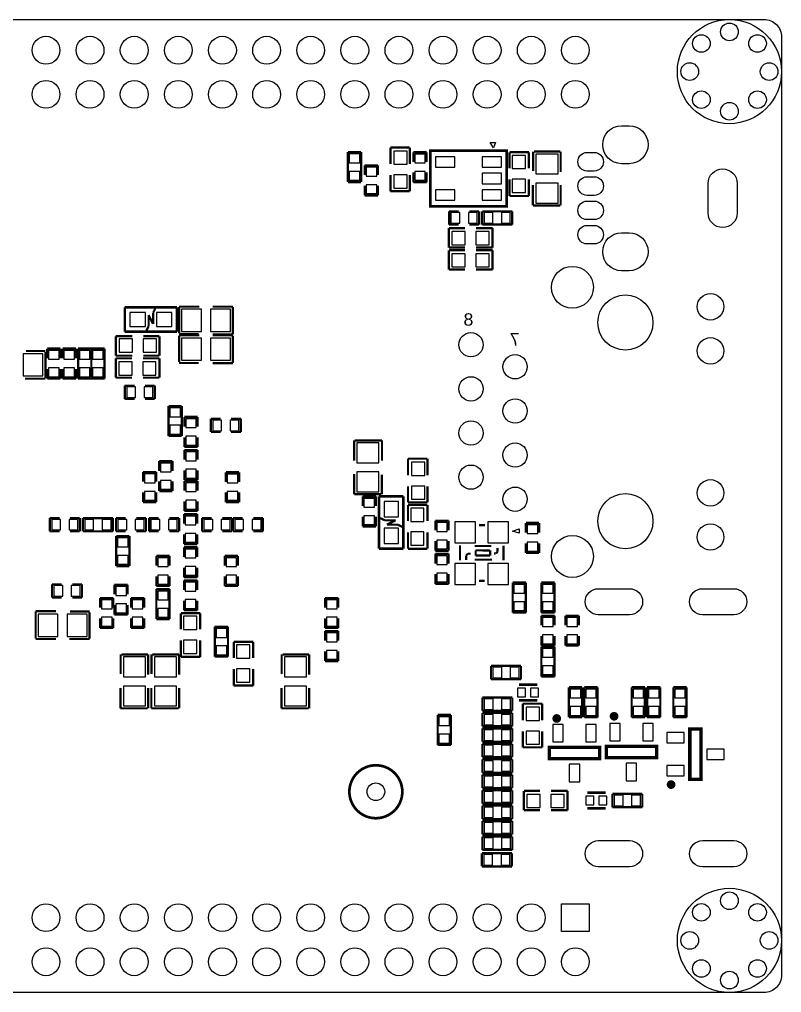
# Model space of a CAD drawing. Extents: x -5.3 to 80, y 0 to 56.
# Drawn here: x 36.1 to 80, y 0 to 56 of the extents above; entities that cross this region are included whole.
import ezdxf

# ---------------------------------------------------------------- set-up
doc = ezdxf.new("R2010")
doc.units = 0
for name, color, linetype in [('BG_OUTLINE', 211, 'CONTINUOUS'), ('PG_SILKSCREEN_BOTTOM', 30, 'CONTINUOUS'), ('PIN_BOTTOM', 30, 'CONTINUOUS')]:
    doc.layers.add(name, color=color, linetype=linetype)

msp = doc.modelspace()

# ---------------------------------------------------------------- linework, layer by layer
at = {"layer": 'BG_OUTLINE'}
msp.add_lwpolyline([(0, 1), (0, 55, -0.414214), (1, 56), (79, 56, -0.414214), (80, 55), (80, 1, -0.414214), (79, 0), (1, 0, -0.414214)], format="xyb", close=True, dxfattribs=at)
at = {"layer": 'PG_SILKSCREEN_BOTTOM'}
for points in [[(63.423, 48.618), (63.223, 48.918), (63.523, 48.918)], [(64.516, 26.5599), (64.897, 26.6869), (64.897, 26.4329)]]:
    msp.add_lwpolyline(points, close=True, dxfattribs=at)
for points, const_width in [([(55.0301, 46.6423), (55.0301, 48.3695)], 0.127), ([(55.0301, 48.3695), (55.7921, 48.3695)], 0.127), ([(55.7921, 48.3695), (55.7921, 46.6423)], 0.127), ([(58.5978, 48.6283), (57.4802, 48.6283)], 0.127), ([(57.4802, 48.6283), (57.4802, 47.6758)], 0.127), ([(58.5978, 47.6758), (58.5978, 48.6283)], 0.127), ([(58.801, 48.3616), (59.563, 48.3616)], 0.127), ([(58.801, 47.8028), (58.801, 48.3616)], 0.127), ([(59.563, 48.3616), (59.563, 47.8028)], 0.127), ([(64.176, 45.247), (64.176, 48.447), (59.776, 48.447), (59.776, 45.247), (64.176, 45.247)], 0.15), ([(64.3382, 47.4312), (64.3382, 48.3583)], 0.127), ([(64.3382, 48.3583), (65.4558, 48.3583)], 0.127), ([(65.4558, 48.3583), (65.4558, 47.4312)], 0.127), ([(65.6971, 47.2788), (65.6971, 48.3964)], 0.127), ([(65.7479, 48.3964), (67.2719, 48.3964)], 0.127), ([(67.2846, 48.3964), (67.2846, 47.228)], 0.127), ([(56.007, 47.5996), (56.769, 47.5996)], 0.127), ([(56.007, 47.0408), (56.007, 47.5996)], 0.127), ([(56.769, 47.5996), (56.769, 47.0408)], 0.127), ([(57.4802, 46.1137), (57.4802, 47.0408)], 0.127), ([(58.5978, 47.0408), (58.5978, 46.1137)], 0.127), ([(58.801, 46.6344), (58.801, 47.1932)], 0.127), ([(59.563, 47.1932), (59.563, 46.6344)], 0.127), ([(55.7921, 46.6423), (55.0301, 46.6423)], 0.127), ([(56.007, 45.8724), (56.007, 46.4312)], 0.127), ([(56.769, 46.4312), (56.769, 45.8724)], 0.127), ([(59.563, 46.6344), (58.801, 46.6344)], 0.127), ([(64.3382, 46.7962), (64.3382, 45.8437)], 0.127), ([(65.4558, 45.8437), (65.4558, 46.7962)], 0.127), ([(65.6844, 46.466), (65.6844, 45.2976)], 0.127), ([(67.2846, 45.2976), (67.2846, 46.466)], 0.127), ([(56.769, 45.8724), (56.007, 45.8724)], 0.127), ([(58.5978, 46.1137), (57.4802, 46.1137)], 0.127), ([(64.3382, 45.8437), (65.4558, 45.8437)], 0.127), ([(65.6844, 45.2976), (67.2592, 45.2976)], 0.127), ([(60.8584, 44.196), (60.8584, 44.958)], 0.127), ([(60.8584, 44.958), (61.4172, 44.958)], 0.127), ([(62.0268, 44.958), (62.5856, 44.958)], 0.127), ([(62.5856, 44.958), (62.5856, 44.196)], 0.127), ([(62.7634, 44.196), (62.7634, 44.958)], 0.127), ([(62.7634, 44.958), (64.4906, 44.958)], 0.127), ([(64.4906, 44.958), (64.4906, 44.196)], 0.127), ([(61.4172, 44.196), (60.8584, 44.196)], 0.127), ([(62.5856, 44.196), (62.0268, 44.196)], 0.127), ([(64.4906, 44.196), (62.7634, 44.196)], 0.127), ([(60.8457, 42.8752), (60.8457, 43.9928)], 0.127), ([(60.8457, 43.9928), (61.7728, 43.9928)], 0.127), ([(63.3603, 43.9928), (62.4078, 43.9928)], 0.127), ([(63.3603, 42.8752), (63.3603, 43.9928)], 0.127), ([(61.7728, 42.8752), (60.8457, 42.8752)], 0.127), ([(60.8457, 41.6052), (60.8457, 42.7228)], 0.127), ([(60.8457, 42.7228), (61.7728, 42.7228)], 0.127), ([(62.4078, 42.8752), (63.3603, 42.8752)], 0.127), ([(63.3603, 42.7228), (62.4078, 42.7228)], 0.127), ([(63.3603, 41.6052), (63.3603, 42.7228)], 0.127), ([(61.7728, 41.6052), (60.8457, 41.6052)], 0.127), ([(62.4078, 41.6052), (63.3603, 41.6052)], 0.127), ([(45.188, 39.435), (42.188, 39.435)], 0.15), ([(42.188, 39.435), (42.188, 38.035)], 0.15), ([(43.942, 39.37), (43.815, 39.116)], 0.127), ([(45.188, 38.035), (45.188, 39.435)], 0.15), ([(45.3136, 39.4716), (46.482, 39.4716)], 0.127), ([(45.3136, 37.9349), (45.3136, 39.4589)], 0.127), ([(48.4124, 39.4716), (47.244, 39.4716)], 0.127), ([(48.4124, 37.8714), (48.4124, 39.4462)], 0.127), ([(43.561, 38.989), (43.561, 38.354)], 0.127), ([(43.815, 38.481), (43.561, 38.989)], 0.127), ([(43.815, 39.116), (43.815, 38.481)], 0.127), ([(42.188, 38.035), (45.188, 38.035)], 0.15), ([(43.561, 38.354), (43.434, 38.1)], 0.127), ([(42.6212, 37.7698), (41.6687, 37.7698)], 0.127), ([(41.6687, 37.7698), (41.6687, 36.6522)], 0.127), ([(43.2562, 37.7698), (44.1833, 37.7698)], 0.127), ([(44.1833, 37.7698), (44.1833, 36.6522)], 0.127), ([(46.4312, 37.8841), (45.3136, 37.8841)], 0.127), ([(45.3136, 37.8206), (46.482, 37.8206)], 0.127), ([(45.3136, 36.2839), (45.3136, 37.8079)], 0.127), ([(47.244, 37.8714), (48.4124, 37.8714)], 0.127), ([(48.4124, 37.8206), (47.244, 37.8206)], 0.127), ([(48.4124, 36.2204), (48.4124, 37.7952)], 0.127), ([(36.4998, 36.9189), (37.6174, 36.9189)], 0.127), ([(37.719, 37.0586), (38.481, 37.0586)], 0.127), ([(37.719, 36.4998), (37.719, 37.0586)], 0.127), ([(38.481, 37.0586), (38.481, 36.4998)], 0.127), ([(38.608, 37.0586), (39.37, 37.0586)], 0.127), ([(38.608, 36.4998), (38.608, 37.0586)], 0.127), ([(39.37, 37.0586), (39.37, 36.4998)], 0.127), ([(39.497, 37.0586), (40.259, 37.0586)], 0.127), ([(39.497, 35.3314), (39.497, 37.0586)], 0.127), ([(40.259, 37.0586), (41.021, 37.0586)], 0.127), ([(40.259, 35.3314), (40.259, 37.0586)], 0.127), ([(40.259, 37.0586), (40.259, 35.3314)], 0.127), ([(41.021, 37.0586), (41.021, 35.3314)], 0.127), ([(37.6174, 36.8681), (37.6174, 35.3441)], 0.127), ([(41.6687, 36.6522), (42.6212, 36.6522)], 0.127), ([(41.6687, 35.3822), (41.6687, 36.4998)], 0.127), ([(41.6687, 36.4998), (42.5958, 36.4998)], 0.127), ([(44.1833, 36.4998), (43.2308, 36.4998)], 0.127), ([(44.1833, 36.6522), (43.2562, 36.6522)], 0.127), ([(44.1833, 35.3822), (44.1833, 36.4998)], 0.127), ([(37.719, 35.3314), (37.719, 35.8902)], 0.127), ([(38.481, 35.8902), (38.481, 35.3314)], 0.127), ([(38.608, 35.3314), (38.608, 35.8902)], 0.127), ([(39.37, 35.8902), (39.37, 35.3314)], 0.127), ([(46.4312, 36.2331), (45.3136, 36.2331)], 0.127), ([(47.244, 36.2204), (48.4124, 36.2204)], 0.127), ([(37.6174, 35.3314), (36.449, 35.3314)], 0.127), ([(38.481, 35.3314), (37.719, 35.3314)], 0.127), ([(39.37, 35.3314), (38.608, 35.3314)], 0.127), ([(40.259, 35.3314), (39.497, 35.3314)], 0.127), ([(41.021, 35.3314), (40.259, 35.3314)], 0.127), ([(42.5958, 35.3822), (41.6687, 35.3822)], 0.127), ([(43.2308, 35.3822), (44.1833, 35.3822)], 0.127), ([(42.1894, 34.163), (42.1894, 34.925)], 0.127), ([(42.1894, 34.925), (42.7482, 34.925)], 0.127), ([(43.3578, 34.925), (43.9166, 34.925)], 0.127), ([(43.9166, 34.925), (43.9166, 34.163)], 0.127), ([(42.7482, 34.163), (42.1894, 34.163)], 0.127), ([(43.9166, 34.163), (43.3578, 34.163)], 0.127), ([(44.704, 33.7566), (45.466, 33.7566)], 0.127), ([(44.704, 32.0294), (44.704, 33.7566)], 0.127), ([(45.466, 33.7566), (45.466, 32.0294)], 0.127), ([(45.617, 33.1276), (46.379, 33.1276)], 0.127), ([(45.617, 32.5688), (45.617, 33.1276)], 0.127), ([(46.379, 33.1276), (46.379, 32.5688)], 0.127), ([(47.1424, 32.258), (47.1424, 33.02)], 0.127), ([(47.1424, 33.02), (47.7012, 33.02)], 0.127), ([(48.3108, 33.02), (48.8696, 33.02)], 0.127), ([(48.8696, 33.02), (48.8696, 32.258)], 0.127), ([(45.466, 32.0294), (44.704, 32.0294)], 0.127), ([(45.617, 31.4004), (45.617, 31.9592)], 0.127), ([(46.379, 31.9592), (46.379, 31.4004)], 0.127), ([(47.7012, 32.258), (47.1424, 32.258)], 0.127), ([(48.8696, 32.258), (48.3108, 32.258)], 0.127), ([(46.379, 31.4004), (45.617, 31.4004)], 0.127), ([(55.3974, 31.7754), (55.3974, 30.607)], 0.127), ([(56.9976, 31.7754), (55.4228, 31.7754)], 0.127), ([(56.9976, 30.607), (56.9976, 31.7754)], 0.127), ([(45.617, 31.2226), (46.379, 31.2226)], 0.127), ([(45.617, 30.6638), (45.617, 31.2226)], 0.127), ([(46.379, 31.2226), (46.379, 30.6638)], 0.127), ([(44.169, 30.5816), (44.931, 30.5816)], 0.127), ([(44.169, 30.0228), (44.169, 30.5816)], 0.127), ([(44.931, 30.5816), (44.931, 30.0228)], 0.127), ([(59.6138, 30.7213), (58.4962, 30.7213)], 0.127), ([(58.4962, 30.7213), (58.4962, 29.7688)], 0.127), ([(59.6138, 29.7688), (59.6138, 30.7213)], 0.127), ([(43.242, 29.9526), (44.004, 29.9526)], 0.127), ([(43.242, 29.3938), (43.242, 29.9526)], 0.127), ([(44.004, 29.9526), (44.004, 29.3938)], 0.127), ([(45.617, 29.4954), (45.617, 30.0542)], 0.127), ([(46.379, 30.0542), (46.379, 29.4954)], 0.127), ([(48.006, 29.9466), (48.768, 29.9466)], 0.127), ([(48.006, 29.3878), (48.006, 29.9466)], 0.127), ([(48.768, 29.9466), (48.768, 29.3878)], 0.127), ([(55.3974, 28.6766), (55.3974, 29.845)], 0.127), ([(56.9849, 29.7942), (56.9849, 28.6766)], 0.127), ([(44.169, 28.8544), (44.169, 29.4132)], 0.127), ([(44.931, 29.4132), (44.931, 28.8544)], 0.127), ([(46.379, 29.4954), (45.617, 29.4954)], 0.127), ([(45.617, 29.4446), (46.379, 29.4446)], 0.127), ([(45.617, 28.8858), (45.617, 29.4446)], 0.127), ([(46.379, 29.4446), (46.379, 28.8858)], 0.127), ([(58.4962, 28.2067), (58.4962, 29.1338)], 0.127), ([(59.6138, 29.1338), (59.6138, 28.2067)], 0.127), ([(43.242, 28.2254), (43.242, 28.7842)], 0.127), ([(44.004, 28.7842), (44.004, 28.2254)], 0.127), ([(44.931, 28.8544), (44.169, 28.8544)], 0.127), ([(48.006, 28.2194), (48.006, 28.7782)], 0.127), ([(48.768, 28.7782), (48.768, 28.2194)], 0.127), ([(56.9341, 28.6766), (55.4101, 28.6766)], 0.127), ([(55.88, 28.5496), (56.642, 28.5496)], 0.127), ([(55.88, 27.9908), (55.88, 28.5496)], 0.127), ([(56.642, 28.5496), (56.642, 27.9908)], 0.127), ([(56.831, 28.551), (56.831, 25.551)], 0.15), ([(58.231, 28.551), (56.831, 28.551)], 0.15), ([(58.231, 25.551), (58.231, 28.551)], 0.15), ([(44.004, 28.2254), (43.242, 28.2254)], 0.127), ([(45.617, 27.7174), (45.617, 28.2762)], 0.127), ([(46.379, 28.2762), (46.379, 27.7174)], 0.127), ([(48.768, 28.2194), (48.006, 28.2194)], 0.127), ([(59.6138, 28.2067), (58.4962, 28.2067)], 0.127), ([(58.4962, 27.1272), (58.4962, 28.0543)], 0.127), ([(58.4962, 28.0543), (59.6138, 28.0543)], 0.127), ([(59.6138, 28.0543), (59.6138, 27.1272)], 0.127), ([(45.593, 27.5336), (46.355, 27.5336)], 0.127), ([(45.593, 26.9748), (45.593, 27.5336)], 0.127), ([(46.379, 27.7174), (45.617, 27.7174)], 0.127), ([(46.355, 27.5336), (46.355, 26.9748)], 0.127), ([(55.88, 26.8224), (55.88, 27.3812)], 0.127), ([(56.642, 27.3812), (56.642, 26.8224)], 0.127), ([(37.8714, 26.543), (37.8714, 27.305)], 0.127), ([(37.8714, 27.305), (38.4302, 27.305)], 0.127), ([(39.0398, 27.305), (39.5986, 27.305)], 0.127), ([(39.5986, 27.305), (39.5986, 26.543)], 0.127), ([(39.7764, 26.543), (39.7764, 27.305)], 0.127), ([(39.7764, 27.305), (41.5036, 27.305)], 0.127), ([(41.5036, 27.305), (41.5036, 26.543)], 0.127), ([(41.6814, 26.543), (41.6814, 27.305)], 0.127), ([(41.6814, 27.305), (42.2402, 27.305)], 0.127), ([(42.8498, 27.305), (43.4086, 27.305)], 0.127), ([(43.4086, 27.305), (43.4086, 26.543)], 0.127), ([(43.5864, 26.543), (43.5864, 27.305)], 0.127), ([(43.5864, 27.305), (44.1452, 27.305)], 0.127), ([(44.7548, 27.305), (45.3136, 27.305)], 0.127), ([(45.3136, 27.305), (45.3136, 26.543)], 0.127), ([(46.6344, 26.543), (46.6344, 27.305)], 0.127), ([(46.6344, 27.305), (47.1932, 27.305)], 0.127), ([(47.8028, 27.305), (48.3616, 27.305)], 0.127), ([(48.3616, 27.305), (48.3616, 26.543)], 0.127), ([(48.4124, 26.543), (48.4124, 27.305)], 0.127), ([(48.4124, 27.305), (48.9712, 27.305)], 0.127), ([(49.5808, 27.305), (50.1396, 27.305)], 0.127), ([(50.1396, 27.305), (50.1396, 26.543)], 0.127), ([(56.642, 26.8224), (55.88, 26.8224)], 0.127), ([(56.896, 27.305), (57.15, 27.178)], 0.127), ([(57.15, 27.178), (57.785, 27.178)], 0.127), ([(57.785, 27.178), (57.277, 26.924)], 0.127), ([(57.277, 26.924), (57.912, 26.924)], 0.127), ([(57.912, 26.924), (58.166, 26.797)], 0.127), ([(60.071, 27.1526), (60.833, 27.1526)], 0.127), ([(60.071, 26.5938), (60.071, 27.1526)], 0.127), ([(60.833, 27.1526), (60.833, 26.5938)], 0.127), ([(62.9181, 26.9), (62.5879, 26.9)], 0.127), ([(65.278, 27.0256), (66.04, 27.0256)], 0.127), ([(65.278, 26.4668), (65.278, 27.0256)], 0.127), ([(66.04, 27.0256), (66.04, 26.4668)], 0.127), ([(38.4302, 26.543), (37.8714, 26.543)], 0.127), ([(39.5986, 26.543), (39.0398, 26.543)], 0.127), ([(41.5036, 26.543), (39.7764, 26.543)], 0.127), ([(42.2402, 26.543), (41.6814, 26.543)], 0.127), ([(41.6926, 26.2696), (42.4546, 26.2696)], 0.127), ([(41.6926, 24.5424), (41.6926, 26.2696)], 0.127), ([(42.4546, 26.2696), (42.4546, 24.5424)], 0.127), ([(43.4086, 26.543), (42.8498, 26.543)], 0.127), ([(44.1452, 26.543), (43.5864, 26.543)], 0.127), ([(45.3136, 26.543), (44.7548, 26.543)], 0.127), ([(45.593, 25.8064), (45.593, 26.3652)], 0.127), ([(46.355, 26.3652), (46.355, 25.8064)], 0.127), ([(47.1932, 26.543), (46.6344, 26.543)], 0.127), ([(48.3616, 26.543), (47.8028, 26.543)], 0.127), ([(48.9712, 26.543), (48.4124, 26.543)], 0.127), ([(50.1396, 26.543), (49.5808, 26.543)], 0.127), ([(58.4962, 26.4922), (58.4962, 25.5397)], 0.127), ([(59.6138, 25.5397), (59.6138, 26.4922)], 0.127), ([(46.355, 25.8064), (45.593, 25.8064)], 0.127), ([(60.071, 25.4254), (60.071, 25.9842)], 0.127), ([(60.833, 25.9842), (60.833, 25.4254)], 0.127), ([(61.4881, 25.7298), (61.4881, 24.8698)], 0.127), ([(63.2981, 25.6999), (62.328, 25.6999)], 0.127), ([(63.9879, 25.71), (63.9879, 24.8799)], 0.127), ([(65.278, 25.2984), (65.278, 25.8572)], 0.127), ([(66.04, 25.8572), (66.04, 25.2984)], 0.127), ([(45.593, 25.6286), (46.355, 25.6286)], 0.127), ([(45.593, 25.0698), (45.593, 25.6286)], 0.127), ([(46.355, 25.6286), (46.355, 25.0698)], 0.127), ([(56.831, 25.551), (58.231, 25.551)], 0.15), ([(58.4962, 25.5397), (59.6138, 25.5397)], 0.127), ([(60.833, 25.4254), (60.071, 25.4254)], 0.127), ([(60.071, 25.2476), (60.833, 25.2476)], 0.127), ([(60.071, 24.6888), (60.071, 25.2476)], 0.127), ([(60.833, 25.2476), (60.833, 24.6888)], 0.127), ([(61.9481, 25.2599), (61.8381, 25.1499)], 0.127), ([(61.8381, 25.1499), (61.8381, 24.8899)], 0.127), ([(62.0979, 25.2599), (61.9481, 25.2599)], 0.127), ([(62.388, 25.1499), (62.388, 25.4499)], 0.127), ([(62.388, 25.4499), (63.2181, 25.44)], 0.127), ([(63.2181, 25.1499), (62.388, 25.1499)], 0.127), ([(63.2181, 25.44), (63.2181, 25.1499)], 0.127), ([(63.548, 25.2698), (63.438, 25.2698)], 0.127), ([(63.6481, 25.3699), (63.548, 25.2698)], 0.127), ([(63.6481, 25.5899), (63.6481, 25.3699)], 0.127), ([(66.04, 25.2984), (65.278, 25.2984)], 0.127), ([(44.004, 25.1266), (44.766, 25.1266)], 0.127), ([(44.004, 24.5678), (44.004, 25.1266)], 0.127), ([(44.766, 25.1266), (44.766, 24.5678)], 0.127), ([(47.941, 25.1266), (48.703, 25.1266)], 0.127), ([(47.941, 24.5678), (47.941, 25.1266)], 0.127), ([(48.703, 25.1266), (48.703, 24.5678)], 0.127), ([(63.328, 24.9099), (62.338, 24.9099)], 0.127), ([(42.4546, 24.5424), (41.6926, 24.5424)], 0.127), ([(45.593, 23.9014), (45.593, 24.4602)], 0.127), ([(46.355, 24.4602), (46.355, 23.9014)], 0.127), ([(60.071, 23.5204), (60.071, 24.0792)], 0.127), ([(60.833, 24.0792), (60.833, 23.5204)], 0.127), ([(37.9984, 22.733), (37.9984, 23.495)], 0.127), ([(37.9984, 23.495), (38.5572, 23.495)], 0.127), ([(39.1668, 23.495), (39.7256, 23.495)], 0.127), ([(39.7256, 23.495), (39.7256, 22.733)], 0.127), ([(41.591, 23.4756), (42.353, 23.4756)], 0.127), ([(41.591, 22.9168), (41.591, 23.4756)], 0.127), ([(42.353, 23.4756), (42.353, 22.9168)], 0.127), ([(44.004, 23.3994), (44.004, 23.9582)], 0.127), ([(44.766, 23.9582), (44.766, 23.3994)], 0.127), ([(46.355, 23.9014), (45.593, 23.9014)], 0.127), ([(45.593, 23.7236), (46.355, 23.7236)], 0.127), ([(45.593, 23.1648), (45.593, 23.7236)], 0.127), ([(46.355, 23.7236), (46.355, 23.1648)], 0.127), ([(47.941, 23.3994), (47.941, 23.9582)], 0.127), ([(48.703, 23.9582), (48.703, 23.3994)], 0.127), ([(60.833, 23.5204), (60.071, 23.5204)], 0.127), ([(62.9079, 23.69), (62.5879, 23.69)], 0.127), ([(64.516, 23.5966), (65.278, 23.5966)], 0.127), ([(64.516, 21.8694), (64.516, 23.5966)], 0.127), ([(65.278, 23.5966), (65.278, 21.8694)], 0.127), ([(66.167, 21.8694), (66.167, 23.5966)], 0.127), ([(66.167, 23.5966), (66.929, 23.5966)], 0.127), ([(66.929, 23.5966), (66.929, 21.8694)], 0.127), ([(44.766, 23.3994), (44.004, 23.3994)], 0.127), ([(44.004, 23.2156), (44.766, 23.2156)], 0.127), ([(44.004, 21.4884), (44.004, 23.2156)], 0.127), ([(44.766, 23.2156), (44.766, 21.4884)], 0.127), ([(48.703, 23.3994), (47.941, 23.3994)], 0.127), ([(38.5572, 22.733), (37.9984, 22.733)], 0.127), ([(39.7256, 22.733), (39.1668, 22.733)], 0.127), ([(40.767, 22.7076), (41.529, 22.7076)], 0.127), ([(40.767, 22.1488), (40.767, 22.7076)], 0.127), ([(41.529, 22.7076), (41.529, 22.1488)], 0.127), ([(42.545, 22.7076), (43.307, 22.7076)], 0.127), ([(42.545, 22.1488), (42.545, 22.7076)], 0.127), ([(43.307, 22.7076), (43.307, 22.1488)], 0.127), ([(45.593, 21.9964), (45.593, 22.5552)], 0.127), ([(46.355, 22.5552), (46.355, 21.9964)], 0.127), ([(53.721, 22.7076), (54.483, 22.7076)], 0.127), ([(53.721, 22.1488), (53.721, 22.7076)], 0.127), ([(54.483, 22.7076), (54.483, 22.1488)], 0.127), ([(37.0586, 21.9456), (37.0586, 20.3708)], 0.127), ([(38.227, 21.9456), (37.0586, 21.9456)], 0.127), ([(39.0398, 21.9329), (40.1574, 21.9329)], 0.127), ([(40.1574, 21.8821), (40.1574, 20.3581)], 0.127), ([(41.591, 21.7484), (41.591, 22.3072)], 0.127), ([(42.353, 22.3072), (42.353, 21.7484)], 0.127), ([(45.4152, 20.9042), (45.4152, 21.8313)], 0.127), ([(45.4152, 21.8313), (46.5328, 21.8313)], 0.127), ([(46.355, 21.9964), (45.593, 21.9964)], 0.127), ([(46.5328, 21.8313), (46.5328, 20.9042)], 0.127), ([(65.278, 21.8694), (64.516, 21.8694)], 0.127), ([(66.929, 21.8694), (66.167, 21.8694)], 0.127), ([(40.767, 20.9804), (40.767, 21.5392)], 0.127), ([(41.529, 21.5392), (41.529, 20.9804)], 0.127), ([(42.353, 21.7484), (41.591, 21.7484)], 0.127), ([(42.545, 20.9804), (42.545, 21.5392)], 0.127), ([(43.307, 21.5392), (43.307, 20.9804)], 0.127), ([(44.766, 21.4884), (44.004, 21.4884)], 0.127), ([(53.721, 20.9804), (53.721, 21.5392)], 0.127), ([(54.483, 21.5392), (54.483, 20.9804)], 0.127), ([(66.167, 21.6916), (66.929, 21.6916)], 0.127), ([(66.167, 21.1328), (66.167, 21.6916)], 0.127), ([(66.929, 21.6916), (66.929, 21.1328)], 0.127), ([(67.564, 21.6916), (68.326, 21.6916)], 0.127), ([(67.564, 21.1328), (67.564, 21.6916)], 0.127), ([(68.326, 21.6916), (68.326, 21.1328)], 0.127), ([(41.529, 20.9804), (40.767, 20.9804)], 0.127), ([(43.307, 20.9804), (42.545, 20.9804)], 0.127), ([(47.371, 19.3294), (47.371, 21.0566)], 0.127), ([(47.371, 21.0566), (48.133, 21.0566)], 0.127), ([(48.133, 21.0566), (48.133, 19.3294)], 0.127), ([(54.483, 20.9804), (53.721, 20.9804)], 0.127), ([(53.721, 20.8026), (54.483, 20.8026)], 0.127), ([(53.721, 20.2438), (53.721, 20.8026)], 0.127), ([(54.483, 20.8026), (54.483, 20.2438)], 0.127), ([(37.0586, 20.3454), (38.227, 20.3454)], 0.127), ([(40.1574, 20.3454), (38.989, 20.3454)], 0.127), ([(45.4152, 20.2692), (45.4152, 19.3167)], 0.127), ([(46.5328, 19.3167), (46.5328, 20.2692)], 0.127), ([(48.4632, 19.2532), (48.4632, 20.1803)], 0.127), ([(48.4632, 20.1803), (49.5808, 20.1803)], 0.127), ([(49.5808, 20.1803), (49.5808, 19.2532)], 0.127), ([(66.167, 19.9644), (66.167, 20.5232)], 0.127), ([(66.929, 20.5232), (66.929, 19.9644)], 0.127), ([(67.564, 19.9644), (67.564, 20.5232)], 0.127), ([(68.326, 20.5232), (68.326, 19.9644)], 0.127), ([(53.721, 19.0754), (53.721, 19.6342)], 0.127), ([(54.483, 19.6342), (54.483, 19.0754)], 0.127), ([(66.929, 19.9644), (66.167, 19.9644)], 0.127), ([(66.167, 18.1864), (66.167, 19.9136)], 0.127), ([(66.167, 19.9136), (66.929, 19.9136)], 0.127), ([(66.929, 19.9136), (66.929, 18.1864)], 0.127), ([(68.326, 19.9644), (67.564, 19.9644)], 0.127), ([(41.9481, 18.3388), (41.9481, 19.4564)], 0.127), ([(41.9989, 19.4564), (43.5229, 19.4564)], 0.127), ([(43.5356, 19.4564), (43.5356, 18.288)], 0.127), ([(43.7261, 18.3388), (43.7261, 19.4564)], 0.127), ([(43.7769, 19.4564), (45.3009, 19.4564)], 0.127), ([(45.3136, 19.4564), (45.3136, 18.288)], 0.127), ([(45.4152, 19.3167), (46.5328, 19.3167)], 0.127), ([(48.133, 19.3294), (47.371, 19.3294)], 0.127), ([(51.2191, 18.3388), (51.2191, 19.4564)], 0.127), ([(51.2699, 19.4564), (52.7939, 19.4564)], 0.127), ([(52.8066, 19.4564), (52.8066, 18.288)], 0.127), ([(54.483, 19.0754), (53.721, 19.0754)], 0.127), ([(48.4632, 18.6182), (48.4632, 17.6657)], 0.127), ([(49.5808, 17.6657), (49.5808, 18.6182)], 0.127), ([(63.2714, 18.034), (63.2714, 18.796)], 0.127), ([(63.2714, 18.796), (64.9986, 18.796)], 0.127), ([(64.9986, 18.796), (64.9986, 18.034)], 0.127), ([(64.9986, 18.034), (63.2714, 18.034)], 0.127), ([(66.929, 18.1864), (66.167, 18.1864)], 0.127), ([(41.9354, 17.526), (41.9354, 16.3576)], 0.127), ([(43.5356, 16.3576), (43.5356, 17.526)], 0.127), ([(43.7134, 17.526), (43.7134, 16.3576)], 0.127), ([(45.3136, 16.3576), (45.3136, 17.526)], 0.127), ([(48.4632, 17.6657), (49.5808, 17.6657)], 0.127), ([(51.2064, 17.526), (51.2064, 16.3576)], 0.127), ([(52.8066, 16.3576), (52.8066, 17.526)], 0.127), ([(65.93, 17.7249), (64.88, 17.7249)], 0.1524), ([(67.758, 15.841), (67.758, 17.5682)], 0.127), ([(67.758, 17.5682), (68.52, 17.5682)], 0.127), ([(68.52, 17.5682), (68.52, 15.841)], 0.127), ([(68.647, 17.5682), (69.409, 17.5682)], 0.127), ([(68.647, 15.841), (68.647, 17.5682)], 0.127), ([(69.409, 17.5682), (69.409, 15.841)], 0.127), ([(71.372, 17.5682), (72.134, 17.5682)], 0.127), ([(71.372, 15.841), (71.372, 17.5682)], 0.127), ([(72.134, 17.5682), (72.134, 15.841)], 0.127), ([(72.261, 15.841), (72.261, 17.5682)], 0.127), ([(72.261, 17.5682), (73.023, 17.5682)], 0.127), ([(73.023, 17.5682), (73.023, 15.841)], 0.127), ([(73.771, 15.841), (73.771, 17.5682)], 0.127), ([(73.771, 17.5682), (74.533, 17.5682)], 0.127), ([(74.533, 17.5682), (74.533, 15.841)], 0.127), ([(62.7694, 16.2126), (62.7694, 16.9746)], 0.127), ([(62.7694, 16.9746), (64.4966, 16.9746)], 0.127), ([(64.4966, 16.9746), (64.4966, 16.2126)], 0.127), ([(65.93, 16.8191), (64.88, 16.8191)], 0.1524), ([(41.9354, 16.3576), (43.5102, 16.3576)], 0.127), ([(43.7134, 16.3576), (45.2882, 16.3576)], 0.127), ([(51.2064, 16.3576), (52.7812, 16.3576)], 0.127), ([(64.4966, 16.2126), (62.7694, 16.2126)], 0.127), ([(66.2178, 16.6243), (65.1002, 16.6243)], 0.127), ([(65.1002, 16.6243), (65.1002, 15.6718)], 0.127), ([(66.2178, 15.6718), (66.2178, 16.6243)], 0.127), ([(60.198, 15.9766), (60.96, 15.9766)], 0.127), ([(60.198, 14.2494), (60.198, 15.9766)], 0.127), ([(60.96, 15.9766), (60.96, 14.2494)], 0.127), ([(62.7694, 15.3236), (62.7694, 16.0856)], 0.127), ([(62.7694, 16.0856), (64.4966, 16.0856)], 0.127), ([(64.4966, 16.0856), (64.4966, 15.3236)], 0.127), ([(68.52, 15.841), (67.758, 15.841)], 0.127), ([(69.409, 15.841), (68.647, 15.841)], 0.127), ([(72.134, 15.841), (71.372, 15.841)], 0.127), ([(73.023, 15.841), (72.261, 15.841)], 0.127), ([(74.533, 15.841), (73.771, 15.841)], 0.127), ([(64.4966, 15.3236), (62.7694, 15.3236)], 0.127), ([(62.7694, 14.4346), (62.7694, 15.1966)], 0.127), ([(62.7694, 15.1966), (64.4966, 15.1966)], 0.127), ([(64.4966, 15.1966), (64.4966, 14.4346)], 0.127), ([(74.716, 15.1653), (74.716, 12.2653), (75.366, 12.2653), (75.366, 15.1653), (74.716, 15.1653)], 0.2), ([(65.1002, 14.1097), (65.1002, 15.0368)], 0.127), ([(66.2178, 15.0368), (66.2178, 14.1097)], 0.127), ([(60.96, 14.2494), (60.198, 14.2494)], 0.127), ([(64.4966, 14.4346), (62.7694, 14.4346)], 0.127), ([(62.7694, 13.5456), (62.7694, 14.3076)], 0.127), ([(62.7694, 14.3076), (64.4966, 14.3076)], 0.127), ([(64.4966, 14.3076), (64.4966, 13.5456)], 0.127), ([(66.2178, 14.1097), (65.1002, 14.1097)], 0.127), ([(69.528, 14.1086), (66.628, 14.1086), (66.628, 13.4586), (69.528, 13.4586), (69.528, 14.1086)], 0.2), ([(72.808, 14.1673), (69.908, 14.1673), (69.908, 13.5173), (72.808, 13.5173), (72.808, 14.1673)], 0.2), ([(64.4966, 13.5456), (62.7694, 13.5456)], 0.127), ([(62.7694, 12.6566), (62.7694, 13.4186)], 0.127), ([(62.7694, 13.4186), (64.4966, 13.4186)], 0.127), ([(64.4966, 13.4186), (64.4966, 12.6566)], 0.127), ([(64.4966, 12.6566), (62.7694, 12.6566)], 0.127), ([(62.7694, 11.7676), (62.7694, 12.5296)], 0.127), ([(62.7694, 12.5296), (64.4966, 12.5296)], 0.127), ([(64.4966, 12.5296), (64.4966, 11.7676)], 0.127), ([(64.4966, 11.7676), (62.7694, 11.7676)], 0.127), ([(62.7694, 10.8786), (62.7694, 11.6406)], 0.127), ([(62.7694, 11.6406), (64.4966, 11.6406)], 0.127), ([(64.4966, 11.6406), (64.4966, 10.8786)], 0.127), ([(65.1637, 10.4902), (65.1637, 11.6078)], 0.127), ([(65.1637, 11.6078), (66.0908, 11.6078)], 0.127), ([(67.6783, 11.6078), (66.7258, 11.6078)], 0.127), ([(67.6783, 10.4902), (67.6783, 11.6078)], 0.127), ([(69.867, 11.5019), (68.817, 11.5019)], 0.1524), ([(70.2564, 10.668), (70.2564, 11.43)], 0.127), ([(70.2564, 11.43), (71.9836, 11.43)], 0.127), ([(71.9836, 11.43), (71.9836, 10.668)], 0.127), ([(64.4966, 10.8786), (62.7694, 10.8786)], 0.127), ([(62.7694, 9.9896), (62.7694, 10.7516)], 0.127), ([(62.7694, 10.7516), (64.4966, 10.7516)], 0.127), ([(64.4966, 10.7516), (64.4966, 9.9896)], 0.127), ([(69.867, 10.5961), (68.817, 10.5961)], 0.1524), ([(71.9836, 10.668), (70.2564, 10.668)], 0.127), ([(66.0908, 10.4902), (65.1637, 10.4902)], 0.127), ([(66.7258, 10.4902), (67.6783, 10.4902)], 0.127), ([(64.4966, 9.9896), (62.7694, 9.9896)], 0.127), ([(62.7694, 9.1006), (62.7694, 9.8626)], 0.127), ([(62.7694, 9.8626), (64.4966, 9.8626)], 0.127), ([(64.4966, 9.8626), (64.4966, 9.1006)], 0.127), ([(64.4966, 9.1006), (62.7694, 9.1006)], 0.127), ([(62.7694, 8.2116), (62.7694, 8.9736)], 0.127), ([(62.7694, 8.9736), (64.4966, 8.9736)], 0.127), ([(64.4966, 8.9736), (64.4966, 8.2116)], 0.127), ([(62.7474, 7.2543), (62.7474, 8.0163)], 0.127), ([(62.7474, 8.0163), (64.4746, 8.0163)], 0.127), ([(64.4966, 8.2116), (62.7694, 8.2116)], 0.127), ([(64.4746, 8.0163), (64.4746, 7.2543)], 0.127), ([(64.4746, 7.2543), (62.7474, 7.2543)], 0.127)]:
    msp.add_lwpolyline(points, dxfattribs=dict(at, const_width=const_width))
for points, const_width in [([(67.181, 15.772, 1), (66.931, 15.772, 1), (67.181, 15.772)], 0.25), ([(70.483, 15.899, 1), (70.233, 15.899, 1), (70.483, 15.899)], 0.25), ([(58.166, 11.5558, 1), (55.118, 11.5558, 1), (58.166, 11.5558)], 0.1549), ([(73.766, 11.9653, 1), (73.516, 11.9653, 1), (73.766, 11.9653)], 0.25)]:
    msp.add_lwpolyline(points, format="xyb", dxfattribs=dict(at, const_width=const_width))
at = {"layer": 'PIN_BOTTOM'}
for points in [[(70.7941, 49.8842), (71.2259, 49.8842, -1), (71.2259, 47.6998), (70.7941, 47.6998, -1)], [(68.8068, 48.3455), (69.2132, 48.3455, -1), (69.2132, 47.2787), (68.8068, 47.2787, -1)], [(75.7717, 44.8611), (75.7717, 46.5629, -1), (77.4481, 46.5629), (77.4481, 44.8611, -1)], [(68.8068, 46.9454), (69.2132, 46.9454, -1), (69.2132, 45.8786), (68.8068, 45.8786, -1)], [(68.8068, 45.5454), (69.2132, 45.5454, -1), (69.2132, 44.4786), (68.8068, 44.4786, -1)], [(68.8068, 44.1453), (69.2132, 44.1453, -1), (69.2132, 43.0785), (68.8068, 43.0785, -1)], [(70.7941, 43.7242), (71.2259, 43.7242, -1), (71.2259, 41.5398), (70.7941, 41.5398, -1)], [(69.45005, 23.24055), (71.24995, 23.24055, -1), (71.24995, 21.74045), (69.45005, 21.74045, -1)], [(75.45005, 23.24055), (77.24995, 23.24055, -1), (77.24995, 21.74045), (75.45005, 21.74045, -1)], [(69.45005, 8.74075), (71.24995, 8.74075, -1), (71.24995, 7.24065), (69.45005, 7.24065, -1)], [(75.45005, 8.74075), (77.24995, 8.74075, -1), (77.24995, 7.24065), (75.45005, 7.24065, -1)]]:
    msp.add_lwpolyline(points, format="xyb", close=True, dxfattribs=at)
for points in [[(55.1063, 47.752), (55.7159, 47.752), (55.7159, 48.26), (55.1063, 48.26)], [(57.6834, 47.6631), (58.4454, 47.6631), (58.4454, 48.4251), (57.6834, 48.4251)], [(58.8772, 47.7441), (59.4868, 47.7441), (59.4868, 48.2521), (58.8772, 48.2521)], [(65.2526, 48.1805), (64.4906, 48.1805), (64.4906, 47.4185), (65.2526, 47.4185)], [(67.1322, 48.2567), (65.8622, 48.2567), (65.8622, 47.1137), (67.1322, 47.1137)], [(60.0672, 47.4922), (61.1848, 47.4922), (61.1848, 48.1018), (60.0672, 48.1018)], [(62.7672, 47.4922), (63.8848, 47.4922), (63.8848, 48.1018), (62.7672, 48.1018)], [(55.1063, 46.7518), (55.7159, 46.7518), (55.7159, 47.2598), (55.1063, 47.2598)], [(56.6928, 47.4901), (56.0832, 47.4901), (56.0832, 46.9821), (56.6928, 46.9821)], [(57.6834, 46.2915), (58.4454, 46.2915), (58.4454, 47.0535), (57.6834, 47.0535)], [(58.8772, 46.7439), (59.4868, 46.7439), (59.4868, 47.2519), (58.8772, 47.2519)], [(62.7672, 46.5422), (63.8848, 46.5422), (63.8848, 47.1518), (62.7672, 47.1518)], [(56.6928, 46.4899), (56.0832, 46.4899), (56.0832, 45.9819), (56.6928, 45.9819)], [(65.2526, 46.8089), (64.4906, 46.8089), (64.4906, 46.0469), (65.2526, 46.0469)], [(67.1322, 46.5803), (65.8622, 46.5803), (65.8622, 45.4373), (67.1322, 45.4373)], [(60.0672, 45.5922), (61.1848, 45.5922), (61.1848, 46.2018), (60.0672, 46.2018)], [(62.7672, 45.5922), (63.8848, 45.5922), (63.8848, 46.2018), (62.7672, 46.2018)], [(60.9679, 44.8818), (60.9679, 44.2722), (61.4759, 44.2722), (61.4759, 44.8818)], [(61.9681, 44.8818), (61.9681, 44.2722), (62.4761, 44.2722), (62.4761, 44.8818)], [(62.8729, 44.8818), (62.8729, 44.2722), (63.3809, 44.2722), (63.3809, 44.8818)], [(63.8731, 44.8818), (63.8731, 44.2722), (64.3811, 44.2722), (64.3811, 44.8818)], [(61.0235, 43.7896), (61.0235, 43.0276), (61.7855, 43.0276), (61.7855, 43.7896)], [(62.3951, 43.7896), (62.3951, 43.0276), (63.1571, 43.0276), (63.1571, 43.7896)], [(61.0235, 42.5196), (61.0235, 41.7576), (61.7855, 41.7576), (61.7855, 42.5196)], [(62.3951, 42.5196), (62.3951, 41.7576), (63.1571, 41.7576), (63.1571, 42.5196)], [(45.4533, 39.3192), (45.4533, 38.0492), (46.5963, 38.0492), (46.5963, 39.3192)], [(47.1297, 39.3192), (47.1297, 38.0492), (48.2727, 38.0492), (48.2727, 39.3192)], [(43.3705, 38.3286), (43.3705, 39.1414), (42.4815, 39.1414), (42.4815, 38.3286)], [(44.8945, 38.3286), (44.8945, 39.1414), (44.0055, 39.1414), (44.0055, 38.3286)], [(42.6339, 36.8554), (42.6339, 37.6174), (41.8719, 37.6174), (41.8719, 36.8554)], [(44.0055, 36.8554), (44.0055, 37.6174), (43.2435, 37.6174), (43.2435, 36.8554)], [(45.4533, 37.6682), (45.4533, 36.3982), (46.5963, 36.3982), (46.5963, 37.6682)], [(47.1297, 37.6682), (47.1297, 36.3982), (48.2727, 36.3982), (48.2727, 37.6682)], [(37.4777, 35.4838), (37.4777, 36.7538), (36.3347, 36.7538), (36.3347, 35.4838)], [(37.7952, 36.4411), (38.4048, 36.4411), (38.4048, 36.9491), (37.7952, 36.9491)], [(38.6842, 36.4411), (39.2938, 36.4411), (39.2938, 36.9491), (38.6842, 36.9491)], [(40.1828, 36.9491), (39.5732, 36.9491), (39.5732, 36.4411), (40.1828, 36.4411)], [(40.9448, 36.9491), (40.3352, 36.9491), (40.3352, 36.4411), (40.9448, 36.4411)], [(37.7952, 35.4409), (38.4048, 35.4409), (38.4048, 35.9489), (37.7952, 35.9489)], [(38.6842, 35.4409), (39.2938, 35.4409), (39.2938, 35.9489), (38.6842, 35.9489)], [(40.1828, 35.9489), (39.5732, 35.9489), (39.5732, 35.4409), (40.1828, 35.4409)], [(40.9448, 35.9489), (40.3352, 35.9489), (40.3352, 35.4409), (40.9448, 35.4409)], [(41.8465, 36.2966), (41.8465, 35.5346), (42.6085, 35.5346), (42.6085, 36.2966)], [(43.2181, 36.2966), (43.2181, 35.5346), (43.9801, 35.5346), (43.9801, 36.2966)], [(42.2989, 34.8488), (42.2989, 34.2392), (42.8069, 34.2392), (42.8069, 34.8488)], [(43.2991, 34.8488), (43.2991, 34.2392), (43.8071, 34.2392), (43.8071, 34.8488)], [(45.3898, 33.6471), (44.7802, 33.6471), (44.7802, 33.1391), (45.3898, 33.1391)], [(45.3898, 32.6469), (44.7802, 32.6469), (44.7802, 32.1389), (45.3898, 32.1389)], [(45.6932, 32.5101), (46.3028, 32.5101), (46.3028, 33.0181), (45.6932, 33.0181)], [(47.2519, 32.9438), (47.2519, 32.3342), (47.7599, 32.3342), (47.7599, 32.9438)], [(48.2521, 32.9438), (48.2521, 32.3342), (48.7601, 32.3342), (48.7601, 32.9438)], [(45.6932, 31.5099), (46.3028, 31.5099), (46.3028, 32.0179), (45.6932, 32.0179)], [(55.5498, 30.4927), (56.8198, 30.4927), (56.8198, 31.6357), (55.5498, 31.6357)], [(46.3028, 31.1131), (45.6932, 31.1131), (45.6932, 30.6051), (46.3028, 30.6051)], [(44.2452, 29.9641), (44.8548, 29.9641), (44.8548, 30.4721), (44.2452, 30.4721)], [(58.6994, 29.7561), (59.4614, 29.7561), (59.4614, 30.5181), (58.6994, 30.5181)], [(43.9278, 29.8431), (43.3182, 29.8431), (43.3182, 29.3351), (43.9278, 29.3351)], [(46.3028, 30.1129), (45.6932, 30.1129), (45.6932, 29.6049), (46.3028, 29.6049)], [(48.0822, 29.3291), (48.6918, 29.3291), (48.6918, 29.8371), (48.0822, 29.8371)], [(55.5498, 28.8163), (56.8198, 28.8163), (56.8198, 29.9593), (55.5498, 29.9593)], [(44.2452, 28.9639), (44.8548, 28.9639), (44.8548, 29.4719), (44.2452, 29.4719)], [(45.6932, 28.8271), (46.3028, 28.8271), (46.3028, 29.3351), (45.6932, 29.3351)], [(58.6994, 28.3845), (59.4614, 28.3845), (59.4614, 29.1465), (58.6994, 29.1465)], [(43.9278, 28.8429), (43.3182, 28.8429), (43.3182, 28.3349), (43.9278, 28.3349)], [(48.0822, 28.3289), (48.6918, 28.3289), (48.6918, 28.8369), (48.0822, 28.8369)], [(45.6932, 27.8269), (46.3028, 27.8269), (46.3028, 28.3349), (45.6932, 28.3349)], [(55.9562, 27.9321), (56.5658, 27.9321), (56.5658, 28.4401), (55.9562, 28.4401)], [(57.9374, 28.2575), (57.1246, 28.2575), (57.1246, 27.3685), (57.9374, 27.3685)], [(59.4106, 27.8765), (58.6486, 27.8765), (58.6486, 27.1145), (59.4106, 27.1145)], [(38.4889, 26.6192), (38.4889, 27.2288), (37.9809, 27.2288), (37.9809, 26.6192)], [(39.4891, 26.6192), (39.4891, 27.2288), (38.9811, 27.2288), (38.9811, 26.6192)], [(39.8859, 27.2288), (39.8859, 26.6192), (40.3939, 26.6192), (40.3939, 27.2288)], [(40.8861, 27.2288), (40.8861, 26.6192), (41.3941, 26.6192), (41.3941, 27.2288)], [(41.7909, 27.2288), (41.7909, 26.6192), (42.2989, 26.6192), (42.2989, 27.2288)], [(42.7911, 27.2288), (42.7911, 26.6192), (43.2991, 26.6192), (43.2991, 27.2288)], [(44.2039, 26.6192), (44.2039, 27.2288), (43.6959, 27.2288), (43.6959, 26.6192)], [(45.2041, 26.6192), (45.2041, 27.2288), (44.6961, 27.2288), (44.6961, 26.6192)], [(45.6692, 26.9161), (46.2788, 26.9161), (46.2788, 27.4241), (45.6692, 27.4241)], [(46.7439, 27.2288), (46.7439, 26.6192), (47.2519, 26.6192), (47.2519, 27.2288)], [(47.7441, 27.2288), (47.7441, 26.6192), (48.2521, 26.6192), (48.2521, 27.2288)], [(49.0299, 26.6192), (49.0299, 27.2288), (48.5219, 27.2288), (48.5219, 26.6192)], [(50.0301, 26.6192), (50.0301, 27.2288), (49.5221, 27.2288), (49.5221, 26.6192)], [(55.9562, 26.9319), (56.5658, 26.9319), (56.5658, 27.4399), (55.9562, 27.4399)], [(60.7568, 27.0431), (60.1472, 27.0431), (60.1472, 26.5351), (60.7568, 26.5351)], [(62.38795, 27.08975), (61.18805, 27.08975), (61.18805, 25.88985), (62.38795, 25.88985)], [(64.28795, 27.08975), (63.08805, 27.08975), (63.08805, 25.88985), (64.28795, 25.88985)], [(65.3542, 26.4081), (65.9638, 26.4081), (65.9638, 26.9161), (65.3542, 26.9161)], [(45.6692, 25.9159), (46.2788, 25.9159), (46.2788, 26.4239), (45.6692, 26.4239)], [(57.9374, 26.7335), (57.1246, 26.7335), (57.1246, 25.8445), (57.9374, 25.8445)], [(59.4106, 26.5049), (58.6486, 26.5049), (58.6486, 25.7429), (59.4106, 25.7429)], [(42.3784, 26.1601), (41.7688, 26.1601), (41.7688, 25.6521), (42.3784, 25.6521)], [(60.7568, 26.0429), (60.1472, 26.0429), (60.1472, 25.5349), (60.7568, 25.5349)], [(65.3542, 25.4079), (65.9638, 25.4079), (65.9638, 25.9159), (65.3542, 25.9159)], [(45.6692, 25.0111), (46.2788, 25.0111), (46.2788, 25.5191), (45.6692, 25.5191)], [(42.3784, 25.1599), (41.7688, 25.1599), (41.7688, 24.6519), (42.3784, 24.6519)], [(44.6898, 25.0171), (44.0802, 25.0171), (44.0802, 24.5091), (44.6898, 24.5091)], [(48.6268, 25.0171), (48.0172, 25.0171), (48.0172, 24.5091), (48.6268, 24.5091)], [(60.7568, 25.1381), (60.1472, 25.1381), (60.1472, 24.6301), (60.7568, 24.6301)], [(62.38795, 24.68995), (61.18805, 24.68995), (61.18805, 23.49005), (62.38795, 23.49005)], [(64.28795, 24.68995), (63.08805, 24.68995), (63.08805, 23.49005), (64.28795, 23.49005)], [(45.6692, 24.0109), (46.2788, 24.0109), (46.2788, 24.5189), (45.6692, 24.5189)], [(60.7568, 24.1379), (60.1472, 24.1379), (60.1472, 23.6299), (60.7568, 23.6299)], [(44.6898, 24.0169), (44.0802, 24.0169), (44.0802, 23.5089), (44.6898, 23.5089)], [(45.6692, 23.1061), (46.2788, 23.1061), (46.2788, 23.6141), (45.6692, 23.6141)], [(48.6268, 24.0169), (48.0172, 24.0169), (48.0172, 23.5089), (48.6268, 23.5089)], [(38.1079, 23.4188), (38.1079, 22.8092), (38.6159, 22.8092), (38.6159, 23.4188)], [(39.1081, 23.4188), (39.1081, 22.8092), (39.6161, 22.8092), (39.6161, 23.4188)], [(42.2768, 23.3661), (41.6672, 23.3661), (41.6672, 22.8581), (42.2768, 22.8581)], [(44.6898, 23.1061), (44.0802, 23.1061), (44.0802, 22.5981), (44.6898, 22.5981)], [(65.2018, 23.4871), (64.5922, 23.4871), (64.5922, 22.9791), (65.2018, 22.9791)], [(66.2432, 22.9791), (66.8528, 22.9791), (66.8528, 23.4871), (66.2432, 23.4871)], [(41.4528, 22.5981), (40.8432, 22.5981), (40.8432, 22.0901), (41.4528, 22.0901)], [(43.2308, 22.5981), (42.6212, 22.5981), (42.6212, 22.0901), (43.2308, 22.0901)], [(45.6692, 22.1059), (46.2788, 22.1059), (46.2788, 22.6139), (45.6692, 22.6139)], [(53.7972, 22.0901), (54.4068, 22.0901), (54.4068, 22.5981), (53.7972, 22.5981)], [(65.2018, 22.4869), (64.5922, 22.4869), (64.5922, 21.9789), (65.2018, 21.9789)], [(66.2432, 21.9789), (66.8528, 21.9789), (66.8528, 22.4869), (66.2432, 22.4869)], [(42.2768, 22.3659), (41.6672, 22.3659), (41.6672, 21.8579), (42.2768, 21.8579)], [(44.6898, 22.1059), (44.0802, 22.1059), (44.0802, 21.5979), (44.6898, 21.5979)], [(38.3413, 20.4978), (38.3413, 21.7678), (37.1983, 21.7678), (37.1983, 20.4978)], [(40.0177, 20.4978), (40.0177, 21.7678), (38.8747, 21.7678), (38.8747, 20.4978)], [(41.4528, 21.5979), (40.8432, 21.5979), (40.8432, 21.0899), (41.4528, 21.0899)], [(43.2308, 21.5979), (42.6212, 21.5979), (42.6212, 21.0899), (43.2308, 21.0899)], [(46.3296, 21.6535), (45.5676, 21.6535), (45.5676, 20.8915), (46.3296, 20.8915)], [(53.7972, 21.0899), (54.4068, 21.0899), (54.4068, 21.5979), (53.7972, 21.5979)], [(66.2432, 21.0741), (66.8528, 21.0741), (66.8528, 21.5821), (66.2432, 21.5821)], [(68.2498, 21.5821), (67.6402, 21.5821), (67.6402, 21.0741), (68.2498, 21.0741)], [(47.4472, 20.4391), (48.0568, 20.4391), (48.0568, 20.9471), (47.4472, 20.9471)], [(46.3296, 20.2819), (45.5676, 20.2819), (45.5676, 19.5199), (46.3296, 19.5199)], [(53.7972, 20.1851), (54.4068, 20.1851), (54.4068, 20.6931), (53.7972, 20.6931)], [(66.2432, 20.0739), (66.8528, 20.0739), (66.8528, 20.5819), (66.2432, 20.5819)], [(68.2498, 20.5819), (67.6402, 20.5819), (67.6402, 20.0739), (68.2498, 20.0739)], [(47.4472, 19.4389), (48.0568, 19.4389), (48.0568, 19.9469), (47.4472, 19.9469)], [(49.3776, 20.0025), (48.6156, 20.0025), (48.6156, 19.2405), (49.3776, 19.2405)], [(53.7972, 19.1849), (54.4068, 19.1849), (54.4068, 19.6929), (53.7972, 19.6929)], [(66.2432, 19.2961), (66.8528, 19.2961), (66.8528, 19.8041), (66.2432, 19.8041)], [(43.3832, 19.3167), (42.1132, 19.3167), (42.1132, 18.1737), (43.3832, 18.1737)], [(45.1612, 19.3167), (43.8912, 19.3167), (43.8912, 18.1737), (45.1612, 18.1737)], [(52.6542, 19.3167), (51.3842, 19.3167), (51.3842, 18.1737), (52.6542, 18.1737)], [(49.3776, 18.6309), (48.6156, 18.6309), (48.6156, 17.8689), (49.3776, 17.8689)], [(63.8889, 18.1102), (63.8889, 18.7198), (63.3809, 18.7198), (63.3809, 18.1102)], [(64.8891, 18.1102), (64.8891, 18.7198), (64.3811, 18.7198), (64.3811, 18.1102)], [(66.2432, 18.2959), (66.8528, 18.2959), (66.8528, 18.8039), (66.2432, 18.8039)], [(43.3832, 17.6403), (42.1132, 17.6403), (42.1132, 16.4973), (43.3832, 16.4973)], [(45.1612, 17.6403), (43.8912, 17.6403), (43.8912, 16.4973), (45.1612, 16.4973)], [(52.6542, 17.6403), (51.3842, 17.6403), (51.3842, 16.4973), (52.6542, 16.4973)], [(65.2587, 17.018), (65.2587, 17.526), (64.8015, 17.526), (64.8015, 17.018)], [(66.0085, 17.018), (66.0085, 17.526), (65.5513, 17.526), (65.5513, 17.018)], [(67.8342, 16.9507), (68.4438, 16.9507), (68.4438, 17.4587), (67.8342, 17.4587)], [(69.3328, 17.4587), (68.7232, 17.4587), (68.7232, 16.9507), (69.3328, 16.9507)], [(72.0578, 17.4587), (71.4482, 17.4587), (71.4482, 16.9507), (72.0578, 16.9507)], [(72.3372, 16.9507), (72.9468, 16.9507), (72.9468, 17.4587), (72.3372, 17.4587)], [(73.8472, 16.9507), (74.4568, 16.9507), (74.4568, 17.4587), (73.8472, 17.4587)], [(62.8789, 16.8984), (62.8789, 16.2888), (63.3869, 16.2888), (63.3869, 16.8984)], [(63.8791, 16.8984), (63.8791, 16.2888), (64.3871, 16.2888), (64.3871, 16.8984)], [(65.3034, 15.6591), (66.0654, 15.6591), (66.0654, 16.4211), (65.3034, 16.4211)], [(67.8342, 15.9505), (68.4438, 15.9505), (68.4438, 16.4585), (67.8342, 16.4585)], [(69.3328, 16.4585), (68.7232, 16.4585), (68.7232, 15.9505), (69.3328, 15.9505)], [(72.0578, 16.4585), (71.4482, 16.4585), (71.4482, 15.9505), (72.0578, 15.9505)], [(72.3372, 15.9505), (72.9468, 15.9505), (72.9468, 16.4585), (72.3372, 16.4585)], [(73.8472, 15.9505), (74.4568, 15.9505), (74.4568, 16.4585), (73.8472, 16.4585)], [(60.8838, 15.8671), (60.2742, 15.8671), (60.2742, 15.3591), (60.8838, 15.3591)], [(62.8789, 16.0094), (62.8789, 15.3998), (63.3869, 15.3998), (63.3869, 16.0094)], [(63.8791, 16.0094), (63.8791, 15.3998), (64.3871, 15.3998), (64.3871, 16.0094)], [(62.8789, 15.1204), (62.8789, 14.5108), (63.3869, 14.5108), (63.3869, 15.1204)], [(63.8791, 15.1204), (63.8791, 14.5108), (64.3871, 14.5108), (64.3871, 15.1204)], [(67.42795, 15.4336), (66.82805, 15.4336), (66.82805, 14.4336), (67.42795, 14.4336)], [(69.32795, 15.4336), (68.72805, 15.4336), (68.72805, 14.4336), (69.32795, 14.4336)], [(70.70795, 15.4923), (70.10805, 15.4923), (70.10805, 14.4923), (70.70795, 14.4923)], [(72.60795, 15.4923), (72.00805, 15.4923), (72.00805, 14.4923), (72.60795, 14.4923)], [(60.8838, 14.8669), (60.2742, 14.8669), (60.2742, 14.3589), (60.8838, 14.3589)], [(65.3034, 14.2875), (66.0654, 14.2875), (66.0654, 15.0495), (65.3034, 15.0495)], [(73.391, 14.96525), (73.391, 14.36535), (74.391, 14.36535), (74.391, 14.96525)], [(62.8789, 14.2314), (62.8789, 13.6218), (63.3869, 13.6218), (63.3869, 14.2314)], [(63.8791, 14.2314), (63.8791, 13.6218), (64.3871, 13.6218), (64.3871, 14.2314)], [(75.691, 14.01525), (75.691, 13.41535), (76.691, 13.41535), (76.691, 14.01525)], [(62.8789, 13.3424), (62.8789, 12.7328), (63.3869, 12.7328), (63.3869, 13.3424)], [(63.8791, 13.3424), (63.8791, 12.7328), (64.3871, 12.7328), (64.3871, 13.3424)], [(68.37795, 13.1336), (67.77805, 13.1336), (67.77805, 12.1336), (68.37795, 12.1336)], [(71.65795, 13.1923), (71.05805, 13.1923), (71.05805, 12.1923), (71.65795, 12.1923)], [(73.391, 13.06525), (73.391, 12.46535), (74.391, 12.46535), (74.391, 13.06525)], [(62.8789, 12.4534), (62.8789, 11.8438), (63.3869, 11.8438), (63.3869, 12.4534)], [(63.8791, 12.4534), (63.8791, 11.8438), (64.3871, 11.8438), (64.3871, 12.4534)], [(62.8789, 11.5644), (62.8789, 10.9548), (63.3869, 10.9548), (63.3869, 11.5644)], [(63.8791, 11.5644), (63.8791, 10.9548), (64.3871, 10.9548), (64.3871, 11.5644)], [(65.3415, 11.4046), (65.3415, 10.6426), (66.1035, 10.6426), (66.1035, 11.4046)], [(66.7131, 11.4046), (66.7131, 10.6426), (67.4751, 10.6426), (67.4751, 11.4046)], [(69.1957, 10.795), (69.1957, 11.303), (68.7385, 11.303), (68.7385, 10.795)], [(69.9455, 10.795), (69.9455, 11.303), (69.4883, 11.303), (69.4883, 10.795)], [(70.8739, 10.7442), (70.8739, 11.3538), (70.3659, 11.3538), (70.3659, 10.7442)], [(71.8741, 10.7442), (71.8741, 11.3538), (71.3661, 11.3538), (71.3661, 10.7442)], [(62.8789, 10.6754), (62.8789, 10.0658), (63.3869, 10.0658), (63.3869, 10.6754)], [(63.8791, 10.6754), (63.8791, 10.0658), (64.3871, 10.0658), (64.3871, 10.6754)], [(63.3869, 9.1768), (63.3869, 9.7864), (62.8789, 9.7864), (62.8789, 9.1768)], [(64.3871, 9.1768), (64.3871, 9.7864), (63.8791, 9.7864), (63.8791, 9.1768)], [(63.3869, 8.2878), (63.3869, 8.8974), (62.8789, 8.8974), (62.8789, 8.2878)], [(64.3871, 8.2878), (64.3871, 8.8974), (63.8791, 8.8974), (63.8791, 8.2878)], [(63.3649, 7.3305), (63.3649, 7.9401), (62.8569, 7.9401), (62.8569, 7.3305)], [(64.3651, 7.3305), (64.3651, 7.9401), (63.8571, 7.9401), (63.8571, 7.3305)], [(68.92995, 5.10995), (68.92995, 3.51005), (67.33005, 3.51005), (67.33005, 5.10995)]]:
    msp.add_lwpolyline(points, close=True, dxfattribs=at)
for centre, radius in [((77, 53), 2.9972), ((77, 55.286), 0.508), ((37.65, 54.23), 0.79995), ((40.19, 54.23), 0.79995), ((42.73, 54.23), 0.79995), ((45.27, 54.23), 0.79995), ((47.81, 54.23), 0.79995), ((50.35, 54.23), 0.79995), ((52.89, 54.23), 0.79995), ((55.43, 54.23), 0.79995), ((57.97, 54.23), 0.79995), ((60.51, 54.23), 0.79995), ((63.05, 54.23), 0.79995), ((65.59, 54.23), 0.79995), ((68.13, 54.23), 0.79995), ((75.3835, 54.6165), 0.508), ((78.6165, 54.6165), 0.508), ((74.714, 53), 0.508), ((79.286, 53), 0.508), ((37.65, 51.69), 0.79995), ((40.19, 51.69), 0.79995), ((42.73, 51.69), 0.79995), ((45.27, 51.69), 0.79995), ((47.81, 51.69), 0.79995), ((50.35, 51.69), 0.79995), ((52.89, 51.69), 0.79995), ((55.43, 51.69), 0.79995), ((57.97, 51.69), 0.79995), ((60.51, 51.69), 0.79995), ((63.05, 51.69), 0.79995), ((65.59, 51.69), 0.79995), ((68.13, 51.69), 0.79995), ((75.3835, 51.3835), 0.508), ((78.6165, 51.3835), 0.508), ((77, 50.714), 0.508), ((67.96, 40.5858), 1.2065), ((71.01, 38.5558), 1.5875), ((75.9099, 39.4659), 0.762), ((62.12, 37.2807), 0.6985), ((75.9099, 36.9259), 0.762), ((64.66, 36.0107), 0.6985), ((62.12, 34.7407), 0.6985), ((64.66, 33.4707), 0.6985), ((62.12, 32.2007), 0.6985), ((64.66, 30.9307), 0.6985), ((62.12, 29.6607), 0.6985), ((75.9099, 28.7557), 0.762), ((64.66, 28.3907), 0.6985), ((71.01, 27.1258), 1.5875), ((75.9099, 26.2157), 0.762), ((67.96, 25.0958), 1.2065), ((56.642, 11.5558), 0.508), ((77, 3), 2.9972), ((77, 5.286), 0.508), ((37.65, 4.31), 0.79995), ((40.19, 4.31), 0.79995), ((42.73, 4.31), 0.79995), ((45.27, 4.31), 0.79995), ((47.81, 4.31), 0.79995), ((50.35, 4.31), 0.79995), ((52.89, 4.31), 0.79995), ((55.43, 4.31), 0.79995), ((57.97, 4.31), 0.79995), ((60.51, 4.31), 0.79995), ((63.05, 4.31), 0.79995), ((65.59, 4.31), 0.79995), ((75.3835, 4.6165), 0.508), ((78.6165, 4.6165), 0.508), ((74.714, 3), 0.508), ((79.286, 3), 0.508), ((37.65, 1.77), 0.79995), ((40.19, 1.77), 0.79995), ((42.73, 1.77), 0.79995), ((45.27, 1.77), 0.79995), ((47.81, 1.77), 0.79995), ((50.35, 1.77), 0.79995), ((52.89, 1.77), 0.79995), ((55.43, 1.77), 0.79995), ((57.97, 1.77), 0.79995), ((60.51, 1.77), 0.79995), ((63.05, 1.77), 0.79995), ((65.59, 1.77), 0.79995), ((68.13, 1.77), 0.79995), ((75.3835, 1.3835), 0.508), ((78.6165, 1.3835), 0.508), ((77, 0.714), 0.508)]:
    msp.add_circle(centre, radius, dxfattribs=at)

# ---------------------------------------------------------------- texts
at = {"layer": 'PG_SILKSCREEN_BOTTOM', "text_generation_flag": 2, "width": 1.071429}
for s, p in [('8', (62.2554, 38.3794)), ('7', (64.9224, 37.2364))]:
    msp.add_text(s, height=0.7112, dxfattribs=at).set_placement(p)

doc.saveas('drawing.dxf')
